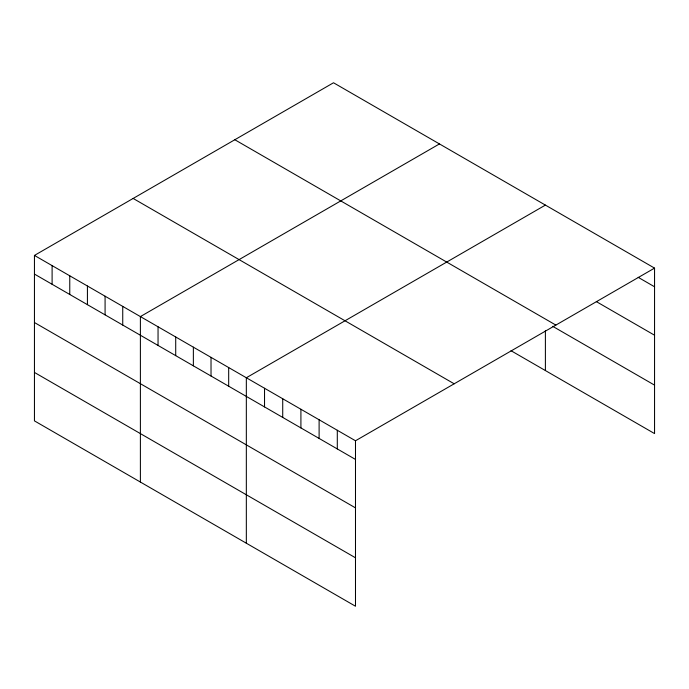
<?xml version="1.0" encoding="UTF-8"?>
<svg xmlns="http://www.w3.org/2000/svg" width="689" height="689" viewBox="0 0 689 689"><rect width="100%" height="100%" fill="white"/><g stroke="black" fill="none" stroke-linecap="round" stroke-linejoin="round"><path stroke-width="1.03" d="M34.45 255.421L355.49 440.771L355.49 606.234L34.45 420.884L34.45 255.421L333.51 82.766L654.55 268.116L654.55 433.579L511.014 350.71M439.453 143.932L140.392 316.587L140.392 482.05M545.395 205.098L246.335 377.753L246.335 543.216M355.49 440.771L654.55 268.116M638.178 277.322L654.55 286.779M596.338 301.61L654.55 335.216M234.82 139.738L555.859 325.087M552.673 326.31L654.55 385.134M133.141 198.441L454.18 383.799M34.45 274.084L355.49 459.434M34.45 322.53L355.49 507.879M34.45 372.439L355.49 557.789M545.395 330.729L545.395 370.561M337.3 430.272L337.3 448.935M319.11 419.765L319.11 438.428M300.912 409.266L300.912 427.929M282.723 398.759L282.723 417.422M264.533 388.26L264.533 406.915M228.679 367.556L228.679 386.219M211.023 357.367L211.023 376.03M193.368 347.17L193.368 365.833M175.712 336.973L175.712 355.636M158.048 326.784L158.048 345.447M122.737 306.39L122.737 325.053M105.081 296.201L105.081 314.864M87.425 286.004L87.425 304.667M69.761 275.807L69.761 294.47M52.106 265.618L52.106 284.281"/></g></svg>
